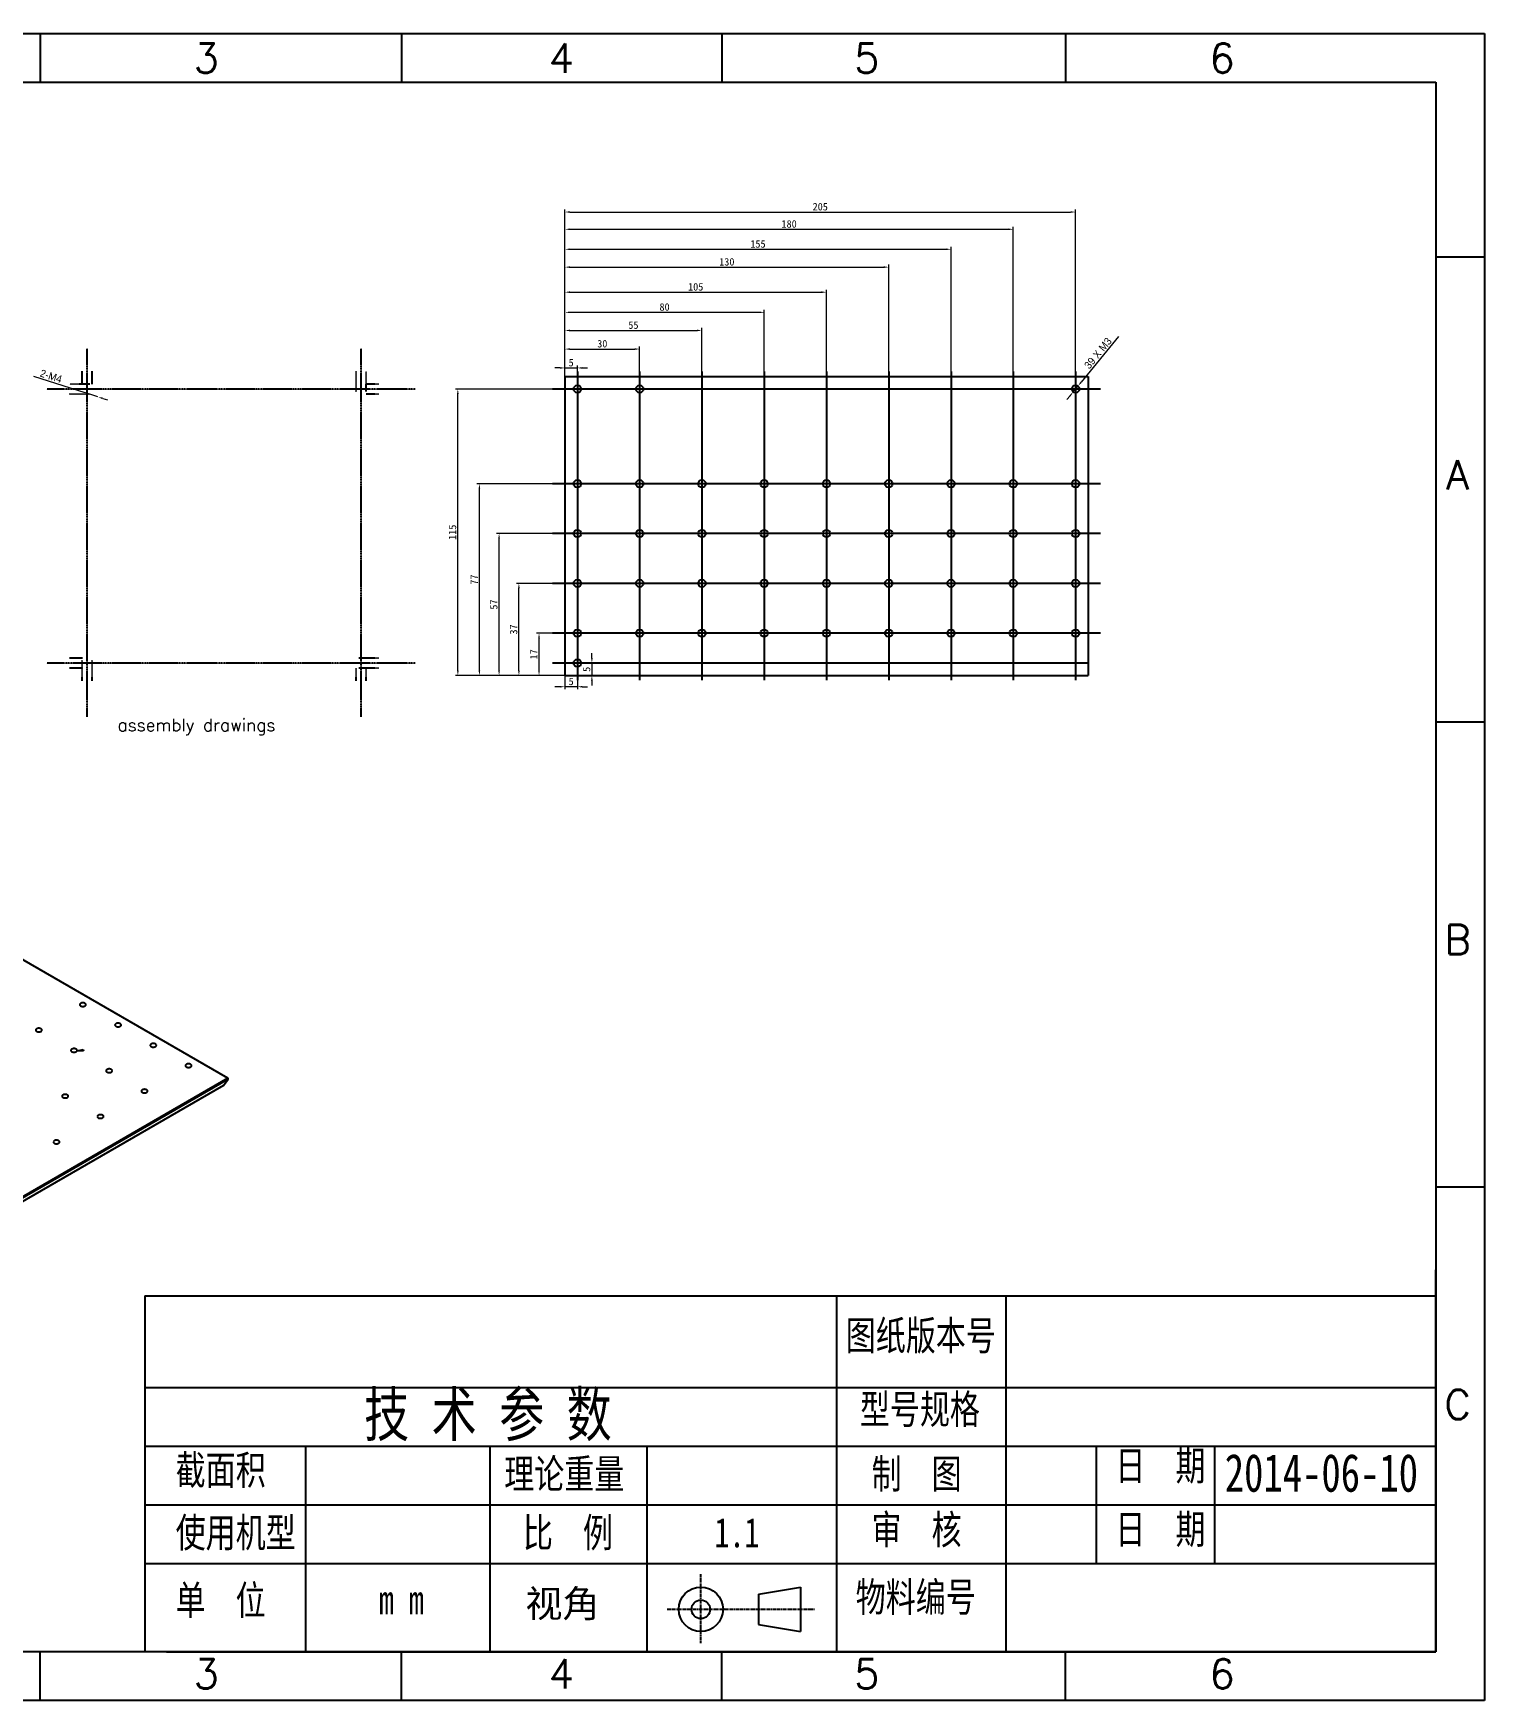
# Model space of a CAD drawing. Header units: millimetres. Extents: x 1063 to 4361, y 385 to 1055.
# Drawn here: x 3778 to 4361, y 385 to 1055 of the extents above; entities that cross this region are included whole.
import ezdxf
from ezdxf.enums import TextEntityAlignment as Align

# ---------------------------------------------------------------- set-up
doc = ezdxf.new("R2010")
doc.units = ezdxf.units.MM
for name, pattern in [('CENTER', [0.6, 0.375, -0.075, 0.075, -0.075]), ('DOT', [0.2, 0.1, -0.1]), ('HIDDEN', [9.525, 6.35, -3.175])]:
    doc.linetypes.add(name, pattern=pattern)
doc.styles.add('DIM_FONT', font='')
doc.styles.add('Roman', font='romans', dxfattribs={"bigfont": 'bigfont'})
doc.styles.add('ST', font='')
doc.styles.add('文字', font='', dxfattribs={"width": 0.75, "height": 1})
doc.styles.get('DIM_FONT').set_extended_font_data('FangSong_GB2312')
doc.styles.get('ST').set_extended_font_data('PMingLiU')
doc.styles.get('文字').set_extended_font_data('SimSun')
doc.dimstyles.new('1', dxfattribs={"dimtxt": 3, "dimasz": 2, "dimexe": 1, "dimexo": 0, "dimtad": 1, "dimdsep": 46, "dimtxsty": 'DIM_FONT', "dimcen": 0, "dimclrd": 256, "dimclre": 256, "dimclrt": 7, "dimadec": 1, "dimazin": 2, "dimtfac": 1, "dimtmove": 0, "dimatfit": 3, "dimfxl": 1, "dimlwd": 13, "dimlwe": 13, "dimarcsym": 0})

# ---------------------------------------------------------------- blocks, each defined once
blk = doc.blocks.new('*D232')
at = {"lineweight": 13, "transparency": 16777216}
for p, q in [((4002.09, 803.86), (4002.09, 805.86)), ((3991.27, 796.86), (4003.09, 796.86)), ((3996.27, 801.86), (4003.09, 801.86)), ((4002.09, 801.86), (4002.09, 796.86)), ((4002.09, 794.86), (4002.09, 792.86))]:
    blk.add_line(p, q, dxfattribs=at)
at = {"transparency": 16777216}
for points in [[(4001.76, 803.86), (4002.43, 803.86), (4002.09, 801.86)], [(4001.76, 794.86), (4002.43, 794.86), (4002.09, 796.86)]]:
    blk.add_solid(points, dxfattribs=at)
at = {"layer": 'Defpoints', "color": 0, "transparency": 16777216}
for p in [(3991.27, 796.86), (3996.27, 801.86), (4002.09, 796.86)]:
    blk.add_point(p, dxfattribs=at)
at = {"color": 7, "transparency": 16777216, "insert": (3999.97, 799.36), "char_height": 3, "attachment_point": 5, "rotation": 90, "style": 'DIM_FONT'}
blk.add_mtext('5', dxfattribs=at)
blk = doc.blocks.new('*D215')
at = {"lineweight": 13, "transparency": 16777216}
for p, q in [((3777.95, 917.06), (3798.58, 910.4)), ((3803.81, 908.71), (3800.48, 909.79)), ((3805.72, 908.1), (3807.62, 907.49))]:
    blk.add_line(p, q, dxfattribs=at)
at = {"transparency": 16777216}
for points in [[(3798.68, 910.72), (3798.48, 910.09), (3800.48, 909.79)], [(3805.82, 908.42), (3805.61, 907.78), (3803.81, 908.71)]]:
    blk.add_solid(points, dxfattribs=at)
at = {"layer": 'Defpoints', "color": 0, "transparency": 16777216}
for p in [(3800.48, 909.79), (3803.81, 908.71)]:
    blk.add_point(p, dxfattribs=at)
at = {"color": 7, "transparency": 16777216, "insert": (3784.98, 917.02), "char_height": 3, "attachment_point": 5, "rotation": 342.12301, "style": 'DIM_FONT'}
blk.add_mtext('{\\fGulim|b0|i0|c129|p34;2-M4}', dxfattribs=at)
blk = doc.blocks.new('*D216')
at = {"lineweight": 13, "transparency": 16777216}
for p, q in [((3987.98, 813.86), (3979.87, 813.86)), ((3980.87, 798.86), (3980.87, 811.86)), ((3991.27, 796.86), (3979.87, 796.86))]:
    blk.add_line(p, q, dxfattribs=at)
at = {"transparency": 16777216}
for points in [[(3980.54, 811.86), (3981.21, 811.86), (3980.87, 813.86)], [(3980.54, 798.86), (3981.21, 798.86), (3980.87, 796.86)]]:
    blk.add_solid(points, dxfattribs=at)
at = {"layer": 'Defpoints', "color": 0, "transparency": 16777216}
for p in [(3980.87, 813.86), (3987.98, 813.86), (3991.27, 796.86)]:
    blk.add_point(p, dxfattribs=at)
at = {"color": 7, "transparency": 16777216, "insert": (3978.75, 805.36), "char_height": 3, "attachment_point": 5, "rotation": 90, "style": 'DIM_FONT'}
blk.add_mtext('17', dxfattribs=at)
blk = doc.blocks.new('*D217')
at = {"lineweight": 13, "transparency": 16777216}
for p, q in [((3991.27, 833.86), (3971.8, 833.86)), ((3972.8, 798.86), (3972.8, 831.86)), ((3985.57, 796.86), (3971.8, 796.86))]:
    blk.add_line(p, q, dxfattribs=at)
at = {"transparency": 16777216}
for points in [[(3972.46, 831.86), (3973.13, 831.86), (3972.8, 833.86)], [(3972.46, 798.86), (3973.13, 798.86), (3972.8, 796.86)]]:
    blk.add_solid(points, dxfattribs=at)
at = {"layer": 'Defpoints', "color": 0, "transparency": 16777216}
for p in [(3972.8, 833.86), (3991.27, 833.86), (3985.57, 796.86)]:
    blk.add_point(p, dxfattribs=at)
at = {"color": 7, "transparency": 16777216, "insert": (3970.67, 815.36), "char_height": 3, "attachment_point": 5, "rotation": 90, "style": 'DIM_FONT'}
blk.add_mtext('37', dxfattribs=at)
blk = doc.blocks.new('*D218')
at = {"lineweight": 13, "transparency": 16777216}
for p, q in [((3991.27, 853.86), (3963.83, 853.86)), ((3964.83, 798.86), (3964.83, 851.86)), ((3991.27, 796.86), (3963.83, 796.86))]:
    blk.add_line(p, q, dxfattribs=at)
at = {"transparency": 16777216}
for points in [[(3964.5, 851.86), (3965.16, 851.86), (3964.83, 853.86)], [(3964.5, 798.86), (3965.16, 798.86), (3964.83, 796.86)]]:
    blk.add_solid(points, dxfattribs=at)
at = {"layer": 'Defpoints', "color": 0, "transparency": 16777216}
for p in [(3964.83, 853.86), (3991.27, 853.86), (3991.27, 796.86)]:
    blk.add_point(p, dxfattribs=at)
at = {"color": 7, "transparency": 16777216, "insert": (3962.7, 825.36), "char_height": 3, "attachment_point": 5, "rotation": 90, "style": 'DIM_FONT'}
blk.add_mtext('57', dxfattribs=at)
blk = doc.blocks.new('*D219')
at = {"lineweight": 13, "transparency": 16777216}
for p, q in [((3991.27, 873.86), (3955.94, 873.86)), ((3956.94, 798.86), (3956.94, 871.86)), ((3991.27, 796.86), (3955.94, 796.86))]:
    blk.add_line(p, q, dxfattribs=at)
at = {"transparency": 16777216}
for points in [[(3956.61, 871.86), (3957.27, 871.86), (3956.94, 873.86)], [(3956.61, 798.86), (3957.27, 798.86), (3956.94, 796.86)]]:
    blk.add_solid(points, dxfattribs=at)
at = {"layer": 'Defpoints', "color": 0, "transparency": 16777216}
for p in [(3956.94, 873.86), (3991.27, 873.86), (3991.27, 796.86)]:
    blk.add_point(p, dxfattribs=at)
at = {"color": 7, "transparency": 16777216, "insert": (3954.82, 835.36), "char_height": 3, "attachment_point": 5, "rotation": 90, "style": 'DIM_FONT'}
blk.add_mtext('77', dxfattribs=at)
blk = doc.blocks.new('*D220')
at = {"lineweight": 13, "transparency": 16777216}
for p, q in [((3991.27, 911.86), (3947.28, 911.86)), ((3948.28, 798.86), (3948.28, 909.86)), ((3991.27, 796.86), (3947.28, 796.86))]:
    blk.add_line(p, q, dxfattribs=at)
at = {"transparency": 16777216}
for points in [[(3947.95, 909.86), (3948.61, 909.86), (3948.28, 911.86)], [(3947.95, 798.86), (3948.61, 798.86), (3948.28, 796.86)]]:
    blk.add_solid(points, dxfattribs=at)
at = {"layer": 'Defpoints', "color": 0, "transparency": 16777216}
for p in [(3948.28, 911.86), (3991.27, 911.86), (3991.27, 796.86)]:
    blk.add_point(p, dxfattribs=at)
at = {"color": 7, "transparency": 16777216, "insert": (3946.15, 854.36), "char_height": 3, "attachment_point": 5, "rotation": 90, "style": 'DIM_FONT'}
blk.add_mtext('115', dxfattribs=at)
blk = doc.blocks.new('*D221')
at = {"lineweight": 13, "transparency": 16777216}
for p, q in [((3991.27, 796.86), (3991.27, 791.36)), ((3996.27, 801.86), (3996.27, 791.36)), ((3989.27, 792.36), (3987.27, 792.36)), ((3996.27, 792.36), (3991.27, 792.36)), ((3998.27, 792.36), (4000.27, 792.36))]:
    blk.add_line(p, q, dxfattribs=at)
at = {"transparency": 16777216}
for points in [[(3989.27, 792.69), (3989.27, 792.03), (3991.27, 792.36)], [(3998.27, 792.69), (3998.27, 792.03), (3996.27, 792.36)]]:
    blk.add_solid(points, dxfattribs=at)
at = {"layer": 'Defpoints', "color": 0, "transparency": 16777216}
for p in [(3991.27, 796.86), (3996.27, 801.86), (3991.27, 792.36)]:
    blk.add_point(p, dxfattribs=at)
at = {"color": 7, "transparency": 16777216, "insert": (3993.77, 794.49), "char_height": 3, "attachment_point": 5, "style": 'DIM_FONT'}
blk.add_mtext('5', dxfattribs=at)
blk = doc.blocks.new('*D222')
at = {"lineweight": 13, "transparency": 16777216}
for p, q in [((3989.27, 920.32), (3987.27, 920.32)), ((3991.27, 916.86), (3991.27, 921.32)), ((3991.27, 920.32), (3996.27, 920.32)), ((3996.27, 911.86), (3996.27, 921.32)), ((3998.27, 920.32), (4000.27, 920.32))]:
    blk.add_line(p, q, dxfattribs=at)
at = {"transparency": 16777216}
for points in [[(3989.27, 920.66), (3989.27, 919.99), (3991.27, 920.32)], [(3998.27, 920.66), (3998.27, 919.99), (3996.27, 920.32)]]:
    blk.add_solid(points, dxfattribs=at)
at = {"layer": 'Defpoints', "color": 0, "transparency": 16777216}
for p in [(3991.27, 916.86), (3996.27, 920.32), (3996.27, 911.86)]:
    blk.add_point(p, dxfattribs=at)
at = {"color": 7, "transparency": 16777216, "insert": (3993.77, 922.45), "char_height": 3, "attachment_point": 5, "style": 'DIM_FONT'}
blk.add_mtext('5', dxfattribs=at)
blk = doc.blocks.new('*D223')
at = {"lineweight": 13, "transparency": 16777216}
for p, q in [((3991.27, 916.86), (3991.27, 928.89)), ((3993.27, 927.89), (4019.27, 927.89)), ((4021.27, 911.86), (4021.27, 928.89))]:
    blk.add_line(p, q, dxfattribs=at)
at = {"transparency": 16777216}
for points in [[(3993.27, 928.23), (3993.27, 927.56), (3991.27, 927.89)], [(4019.27, 928.23), (4019.27, 927.56), (4021.27, 927.89)]]:
    blk.add_solid(points, dxfattribs=at)
at = {"layer": 'Defpoints', "color": 0, "transparency": 16777216}
for p in [(4021.27, 927.89), (3991.27, 916.86), (4021.27, 911.86)]:
    blk.add_point(p, dxfattribs=at)
at = {"color": 7, "transparency": 16777216, "insert": (4006.27, 930.02), "char_height": 3, "attachment_point": 5, "style": 'DIM_FONT'}
blk.add_mtext('30', dxfattribs=at)
blk = doc.blocks.new('*D224')
at = {"lineweight": 13, "transparency": 16777216}
for p, q in [((3991.27, 916.86), (3991.27, 936.36)), ((3993.27, 935.36), (4044.27, 935.36)), ((4046.27, 873.86), (4046.27, 936.36))]:
    blk.add_line(p, q, dxfattribs=at)
at = {"transparency": 16777216}
for points in [[(3993.27, 935.7), (3993.27, 935.03), (3991.27, 935.36)], [(4044.27, 935.7), (4044.27, 935.03), (4046.27, 935.36)]]:
    blk.add_solid(points, dxfattribs=at)
at = {"layer": 'Defpoints', "color": 0, "transparency": 16777216}
for p in [(4046.27, 935.36), (3991.27, 916.86), (4046.27, 873.86)]:
    blk.add_point(p, dxfattribs=at)
at = {"color": 7, "transparency": 16777216, "insert": (4018.77, 937.49), "char_height": 3, "attachment_point": 5, "style": 'DIM_FONT'}
blk.add_mtext('55', dxfattribs=at)
blk = doc.blocks.new('*D225')
at = {"lineweight": 13, "transparency": 16777216}
for p, q in [((3991.27, 916.86), (3991.27, 943.64)), ((4071.27, 873.86), (4071.27, 943.64)), ((3993.27, 942.64), (4069.27, 942.64))]:
    blk.add_line(p, q, dxfattribs=at)
at = {"transparency": 16777216}
for points in [[(3993.27, 942.97), (3993.27, 942.3), (3991.27, 942.64)], [(4069.27, 942.97), (4069.27, 942.3), (4071.27, 942.64)]]:
    blk.add_solid(points, dxfattribs=at)
at = {"layer": 'Defpoints', "color": 0, "transparency": 16777216}
for p in [(4071.27, 942.64), (3991.27, 916.86), (4071.27, 873.86)]:
    blk.add_point(p, dxfattribs=at)
at = {"color": 7, "transparency": 16777216, "insert": (4031.27, 944.76), "char_height": 3, "attachment_point": 5, "style": 'DIM_FONT'}
blk.add_mtext('80', dxfattribs=at)
blk = doc.blocks.new('*D226')
at = {"lineweight": 13, "transparency": 16777216}
for p, q in [((3991.27, 916.86), (3991.27, 951.72)), ((3993.27, 950.72), (4094.27, 950.72)), ((4096.27, 873.86), (4096.27, 951.72))]:
    blk.add_line(p, q, dxfattribs=at)
at = {"transparency": 16777216}
for points in [[(3993.27, 951.05), (3993.27, 950.39), (3991.27, 950.72)], [(4094.27, 951.05), (4094.27, 950.39), (4096.27, 950.72)]]:
    blk.add_solid(points, dxfattribs=at)
at = {"layer": 'Defpoints', "color": 0, "transparency": 16777216}
for p in [(4096.27, 950.72), (3991.27, 916.86), (4096.27, 873.86)]:
    blk.add_point(p, dxfattribs=at)
at = {"color": 7, "transparency": 16777216, "insert": (4043.77, 952.85), "char_height": 3, "attachment_point": 5, "style": 'DIM_FONT'}
blk.add_mtext('105', dxfattribs=at)
blk = doc.blocks.new('*D227')
at = {"lineweight": 13, "transparency": 16777216}
for p, q in [((3991.27, 916.86), (3991.27, 961.78)), ((3993.27, 960.78), (4119.27, 960.78)), ((4121.27, 873.86), (4121.27, 961.78))]:
    blk.add_line(p, q, dxfattribs=at)
at = {"transparency": 16777216}
for points in [[(3993.27, 961.11), (3993.27, 960.44), (3991.27, 960.78)], [(4119.27, 961.11), (4119.27, 960.44), (4121.27, 960.78)]]:
    blk.add_solid(points, dxfattribs=at)
at = {"layer": 'Defpoints', "color": 0, "transparency": 16777216}
for p in [(4121.27, 960.78), (3991.27, 916.86), (4121.27, 873.86)]:
    blk.add_point(p, dxfattribs=at)
at = {"color": 7, "transparency": 16777216, "insert": (4056.27, 962.9), "char_height": 3, "attachment_point": 5, "style": 'DIM_FONT'}
blk.add_mtext('130', dxfattribs=at)
blk = doc.blocks.new('*D228')
at = {"lineweight": 13, "transparency": 16777216}
for p, q in [((3991.27, 916.86), (3991.27, 968.95)), ((3993.27, 967.95), (4144.27, 967.95)), ((4146.27, 873.86), (4146.27, 968.95))]:
    blk.add_line(p, q, dxfattribs=at)
at = {"transparency": 16777216}
for points in [[(3993.27, 968.28), (3993.27, 967.62), (3991.27, 967.95)], [(4144.27, 968.28), (4144.27, 967.62), (4146.27, 967.95)]]:
    blk.add_solid(points, dxfattribs=at)
at = {"layer": 'Defpoints', "color": 0, "transparency": 16777216}
for p in [(4146.27, 967.95), (3991.27, 916.86), (4146.27, 873.86)]:
    blk.add_point(p, dxfattribs=at)
at = {"color": 7, "transparency": 16777216, "insert": (4068.77, 970.07), "char_height": 3, "attachment_point": 5, "style": 'DIM_FONT'}
blk.add_mtext('155', dxfattribs=at)
blk = doc.blocks.new('*D229')
at = {"lineweight": 13, "transparency": 16777216}
for p, q in [((3991.27, 916.86), (3991.27, 976.97)), ((3993.27, 975.97), (4169.27, 975.97)), ((4171.27, 873.86), (4171.27, 976.97))]:
    blk.add_line(p, q, dxfattribs=at)
at = {"transparency": 16777216}
for points in [[(3993.27, 976.31), (3993.27, 975.64), (3991.27, 975.97)], [(4169.27, 976.31), (4169.27, 975.64), (4171.27, 975.97)]]:
    blk.add_solid(points, dxfattribs=at)
at = {"layer": 'Defpoints', "color": 0, "transparency": 16777216}
for p in [(4171.27, 975.97), (3991.27, 916.86), (4171.27, 873.86)]:
    blk.add_point(p, dxfattribs=at)
at = {"color": 7, "transparency": 16777216, "insert": (4081.27, 978.1), "char_height": 3, "attachment_point": 5, "style": 'DIM_FONT'}
blk.add_mtext('180', dxfattribs=at)
blk = doc.blocks.new('*D230')
at = {"lineweight": 13, "transparency": 16777216}
for p, q in [((3991.27, 916.86), (3991.27, 983.9)), ((4196.27, 911.86), (4196.27, 983.9)), ((3993.27, 982.9), (4194.27, 982.9))]:
    blk.add_line(p, q, dxfattribs=at)
at = {"transparency": 16777216}
for points in [[(3993.27, 983.23), (3993.27, 982.57), (3991.27, 982.9)], [(4194.27, 983.23), (4194.27, 982.57), (4196.27, 982.9)]]:
    blk.add_solid(points, dxfattribs=at)
at = {"layer": 'Defpoints', "color": 0, "transparency": 16777216}
for p in [(4196.27, 982.9), (3991.27, 916.86), (4196.27, 911.86)]:
    blk.add_point(p, dxfattribs=at)
at = {"color": 7, "transparency": 16777216, "insert": (4093.77, 985.02), "char_height": 3, "attachment_point": 5, "style": 'DIM_FONT'}
blk.add_mtext('205', dxfattribs=at)
blk = doc.blocks.new('*D231')
at = {"lineweight": 13, "transparency": 16777216}
for p, q in [((4213.46, 932.9), (4198.48, 914.57)), ((4195.32, 910.7), (4197.22, 913.02)), ((4194.06, 909.15), (4192.79, 907.6))]:
    blk.add_line(p, q, dxfattribs=at)
at = {"transparency": 16777216}
for points in [[(4193.8, 909.36), (4194.31, 908.94), (4195.32, 910.7)], [(4198.23, 914.78), (4198.74, 914.36), (4197.22, 913.02)]]:
    blk.add_solid(points, dxfattribs=at)
at = {"layer": 'Defpoints', "color": 0, "transparency": 16777216}
for p in [(4195.32, 910.7), (4197.22, 913.02)]:
    blk.add_point(p, dxfattribs=at)
at = {"color": 7, "transparency": 16777216, "insert": (4205.27, 926.23), "char_height": 3, "attachment_point": 5, "rotation": 50.75608, "style": 'DIM_FONT'}
blk.add_mtext('{\\fGulim|b0|i0|c129|p34;39 X M3}', dxfattribs=at)

msp = doc.modelspace()

# ---------------------------------------------------------------- linework, layer by layer
at = {"color": 0, "lineweight": -3}
for p, q in [((3425.749, 1054.614), (4360.509, 1054.614)), ((4360.509, 1054.614), (4360.509, 385.417)), ((3445.407, 1034.957), (4340.851, 1034.957)), ((4340.851, 1034.957), (4340.851, 405.075)), ((4340.851, 964.878), (4360.493, 964.878)), ((4340.851, 778.277), (4360.493, 778.277)), ((4340.851, 591.676), (4360.493, 591.676)), ((4340.851, 558.284), (4340.851, 405.075)), ((4340.851, 405.075), (4340.851, 558.284)), ((3822.575, 547.962), (4340.851, 547.962)), ((3822.575, 547.962), (3822.575, 405.075)), ((4100.241, 547.962), (4100.241, 405.075)), ((4168.343, 547.962), (4168.343, 405.075)), ((3822.575, 511.143), (4340.851, 511.143)), ((3822.575, 487.572), (4340.851, 487.572)), ((3887.087, 487.572), (3887.087, 405.075)), ((3961.16, 487.572), (3961.16, 405.075)), ((4024.178, 487.572), (4024.178, 405.075)), ((4204.606, 487.572), (4204.606, 440.431)), ((4252.098, 487.572), (4252.098, 440.431)), ((3822.575, 464.001), (3979.936, 464.001)), ((3979.936, 464.001), (4340.851, 464.001)), ((3822.575, 440.431), (4340.851, 440.431)), ((4340.851, 405.075), (3445.407, 405.075)), ((3831.323, 405.075), (4340.851, 405.075)), ((4360.509, 385.417), (3425.749, 385.417))]:
    msp.add_line(p, q, dxfattribs=at)
for p, q in [((3780.569, 1054.614), (3780.569, 1034.957)), ((3925.706, 1054.614), (3925.706, 1034.957)), ((4054.252, 1054.614), (4054.252, 1034.957)), ((4192.214, 1054.614), (4192.214, 1034.957)), ((3855.945, 635.238), (3770.646, 684.485)), ((3795.421, 646.261), (3795.421, 646.251)), ((3797.952, 646.274), (3795.426, 646.252)), ((3795.434, 646.255), (3797.803, 646.747)), ((3795.434, 646.255), (3795.434, 646.252)), ((3797.803, 646.747), (3797.952, 646.274)), ((3797.803, 646.272), (3797.803, 646.747)), ((3854.165, 632.346), (3705.673, 546.615)), ((3855.945, 635.238), (3707.453, 549.506)), ((3856.067, 634.92), (3707.574, 549.189)), ((3854.165, 632.346), (3856.067, 634.92)), ((4068.924, 428.193), (4085.89, 430.987)), ((4085.89, 430.987), (4085.89, 413.187)), ((4068.924, 428.193), (4068.924, 415.981)), ((4068.924, 415.981), (4085.89, 413.187)), ((3780.569, 385.417), (3780.569, 405.075)), ((3925.706, 385.417), (3925.706, 405.075)), ((4054.252, 385.417), (4054.252, 405.075)), ((4192.214, 385.417), (4192.214, 405.075))]:
    msp.add_line(p, q)
at = {"color": 1, "linetype": 'CENTER'}
for p, q in [((3799.523, 780.254), (3799.523, 928.158)), ((3909.523, 780.254), (3909.523, 928.158)), ((3931.145, 911.86), (3783.241, 911.86)), ((3931.145, 801.86), (3783.241, 801.86))]:
    msp.add_line(p, q, dxfattribs=at)
at = {"color": 2, "linetype": 'DOT'}
for p, q in [((3797.523, 913.86), (3797.523, 918.96)), ((3801.523, 913.86), (3801.523, 918.96)), ((3907.523, 910.892), (3907.523, 918.96)), ((3911.523, 910.841), (3911.523, 918.96)), ((3800.558, 913.86), (3792.439, 913.86)), ((3916.623, 913.86), (3911.523, 913.86)), ((3800.507, 909.86), (3792.439, 909.86)), ((3916.623, 909.86), (3911.523, 909.86)), ((3797.539, 803.86), (3792.439, 803.86)), ((3916.623, 803.86), (3908.549, 803.86)), ((3797.539, 799.86), (3792.439, 799.86)), ((3797.523, 794.776), (3797.523, 802.963)), ((3801.523, 794.776), (3801.523, 802.85)), ((3907.523, 794.776), (3907.523, 799.876)), ((3916.623, 799.86), (3908.436, 799.86)), ((3911.523, 794.776), (3911.523, 799.876))]:
    msp.add_line(p, q, dxfattribs=at)
at = {"color": 4}
for p, q in [((3991.27, 916.86), (4201.27, 916.86)), ((3991.27, 916.86), (3991.27, 796.86)), ((4201.27, 916.86), (4201.27, 796.86)), ((3991.27, 796.86), (4201.27, 796.86))]:
    msp.add_line(p, q, dxfattribs=at)
at = {"color": 1}
for p, q in [((3996.27, 918.922), (3996.27, 795.022)), ((4021.27, 918.922), (4021.27, 795.022)), ((4046.27, 918.922), (4046.27, 795.022)), ((4071.27, 918.922), (4071.27, 795.022)), ((4096.27, 918.922), (4096.27, 795.022)), ((4121.27, 918.922), (4121.27, 795.022)), ((4146.27, 918.922), (4146.27, 795.022)), ((4171.27, 918.922), (4171.27, 795.022)), ((4196.27, 918.922), (4196.27, 795.022)), ((4206.27, 911.86), (3986.27, 911.86)), ((4206.27, 873.86), (3986.27, 873.86)), ((4206.27, 853.86), (3986.27, 853.86)), ((4206.27, 833.86), (3986.27, 833.86)), ((4206.27, 813.86), (3986.27, 813.86)), ((4201.27, 801.86), (3986.27, 801.86))]:
    msp.add_line(p, q, dxfattribs=at)
at = {"color": 1, "linetype": 'HIDDEN', "ltscale": 0.06}
for p, q in [((4045.836, 408.519), (4045.836, 436.153)), ((4032.301, 422.087), (4091.448, 422.087))]:
    msp.add_line(p, q, dxfattribs=at)
for points in [[(3798.978, 664.766, 0), (3798.959, 664.891, 0), (3798.903, 665.013, 0), (3798.811, 665.127, 0), (3798.686, 665.23, 0), (3798.531, 665.319, 0), (3798.353, 665.391, 0), (3798.155, 665.444, 0), (3797.945, 665.477, 0), (3797.728, 665.488, 0), (3797.511, 665.477, 0), (3797.3, 665.444, 0), (3797.103, 665.391, 0), (3796.924, 665.319, 0), (3796.77, 665.23, 0), (3796.645, 665.127, 0), (3796.553, 665.013, 0), (3796.497, 664.891, 0), (3796.478, 664.766, 0)], [(3796.478, 664.766, 0), (3796.497, 664.641, 0), (3796.553, 664.519, 0), (3796.645, 664.405, 0), (3796.77, 664.302, 0), (3796.844, 664.256, 0)], [(3796.844, 664.256, 0), (3797.011, 664.175, 0), (3797.2, 664.112, 0), (3797.404, 664.069, 0), (3797.619, 664.047, 0), (3797.837, 664.047, 0), (3798.051, 664.069, 0), (3798.256, 664.112, 0), (3798.445, 664.175, 0), (3798.612, 664.256, 0), (3798.752, 664.352, 0), (3798.861, 664.461, 0), (3798.935, 664.579, 0), (3798.973, 664.703, 0), (3798.978, 664.766, 0)], [(3813.12, 656.601, 0), (3813.101, 656.727, 0), (3813.045, 656.848, 0), (3812.953, 656.962, 0), (3812.828, 657.065, 0), (3812.674, 657.154, 0), (3812.495, 657.226, 0), (3812.298, 657.279, 0), (3812.087, 657.312, 0), (3811.87, 657.323, 0), (3811.653, 657.312, 0), (3811.443, 657.279, 0), (3811.245, 657.226, 0), (3811.067, 657.154, 0), (3810.913, 657.065, 0), (3810.788, 656.962, 0), (3810.695, 656.848, 0), (3810.639, 656.727, 0), (3810.62, 656.601, 0)], [(3810.62, 656.601, 0), (3810.639, 656.476, 0), (3810.695, 656.354, 0), (3810.788, 656.24, 0), (3810.913, 656.137, 0), (3810.986, 656.091, 0)], [(3810.986, 656.091, 0), (3811.153, 656.01, 0), (3811.342, 655.947, 0), (3811.547, 655.904, 0), (3811.761, 655.882, 0), (3811.979, 655.882, 0), (3812.194, 655.904, 0), (3812.398, 655.947, 0), (3812.587, 656.01, 0), (3812.754, 656.091, 0), (3812.894, 656.187, 0), (3813.003, 656.296, 0), (3813.078, 656.414, 0), (3813.115, 656.538, 0), (3813.12, 656.601, 0)], [(3781.3, 654.56, 0), (3781.281, 654.685, 0), (3781.225, 654.807, 0), (3781.133, 654.921, 0), (3781.008, 655.024, 0), (3780.854, 655.113, 0), (3780.675, 655.185, 0), (3780.478, 655.238, 0), (3780.267, 655.271, 0), (3780.05, 655.282, 0), (3779.833, 655.271, 0), (3779.623, 655.238, 0), (3779.425, 655.185, 0), (3779.247, 655.113, 0), (3779.093, 655.024, 0), (3778.968, 654.921, 0), (3778.876, 654.807, 0), (3778.819, 654.685, 0), (3778.8, 654.56, 0)], [(3778.8, 654.56, 0), (3778.819, 654.435, 0), (3778.876, 654.313, 0), (3778.968, 654.199, 0), (3779.093, 654.096, 0), (3779.166, 654.05, 0)], [(3779.166, 654.05, 0), (3779.333, 653.969, 0), (3779.522, 653.906, 0), (3779.727, 653.863, 0), (3779.941, 653.841, 0), (3780.159, 653.841, 0), (3780.374, 653.863, 0), (3780.579, 653.906, 0), (3780.767, 653.969, 0), (3780.934, 654.05, 0), (3781.074, 654.146, 0), (3781.183, 654.255, 0), (3781.258, 654.373, 0), (3781.296, 654.497, 0), (3781.3, 654.56, 0)], [(3827.262, 648.436, 0), (3827.243, 648.562, 0), (3827.187, 648.683, 0), (3827.095, 648.797, 0), (3826.97, 648.9, 0), (3826.816, 648.989, 0), (3826.637, 649.061, 0), (3826.44, 649.114, 0), (3826.229, 649.147, 0), (3826.012, 649.158, 0), (3825.795, 649.147, 0), (3825.585, 649.114, 0), (3825.387, 649.061, 0), (3825.209, 648.989, 0), (3825.055, 648.9, 0), (3824.93, 648.797, 0), (3824.838, 648.683, 0), (3824.781, 648.562, 0), (3824.762, 648.436, 0)], [(3795.442, 646.395, 0), (3795.423, 646.52, 0), (3795.367, 646.642, 0), (3795.275, 646.756, 0), (3795.15, 646.859, 0), (3794.996, 646.948, 0), (3794.817, 647.02, 0), (3794.62, 647.073, 0), (3794.41, 647.106, 0), (3794.192, 647.117, 0), (3793.975, 647.106, 0), (3793.765, 647.073, 0), (3793.567, 647.02, 0), (3793.389, 646.948, 0), (3793.235, 646.859, 0), (3793.11, 646.756, 0), (3793.018, 646.642, 0), (3792.961, 646.52, 0), (3792.942, 646.395, 0)], [(3792.942, 646.395, 0), (3792.961, 646.27, 0), (3793.018, 646.148, 0), (3793.11, 646.034, 0), (3793.235, 645.931, 0), (3793.389, 645.842, 0), (3793.567, 645.77, 0), (3793.765, 645.717, 0), (3793.975, 645.684, 0), (3794.192, 645.673, 0), (3794.41, 645.684, 0), (3794.62, 645.717, 0), (3794.817, 645.77, 0), (3794.996, 645.842, 0), (3795.15, 645.931, 0), (3795.275, 646.034, 0), (3795.367, 646.148, 0), (3795.416, 646.247, 0)], [(3795.426, 646.252, 0), (3795.424, 646.252, 0), (3795.422, 646.252, 0), (3795.421, 646.251, 0), (3795.419, 646.251, 0), (3795.418, 646.25, 0), (3795.417, 646.249, 0), (3795.416, 646.248, 0), (3795.416, 646.247, 0)], [(3795.421, 646.262, 0), (3795.442, 646.387, 0), (3795.442, 646.395, 0)], [(3795.421, 646.262, 0), (3795.421, 646.261, 0), (3795.421, 646.261, 0)], [(3795.421, 646.261, 0), (3795.421, 646.26, 0), (3795.421, 646.259, 0), (3795.422, 646.258, 0), (3795.423, 646.257, 0), (3795.424, 646.256, 0), (3795.426, 646.256, 0), (3795.427, 646.255, 0), (3795.429, 646.255, 0), (3795.431, 646.255, 0), (3795.433, 646.255, 0), (3795.434, 646.255, 0)], [(3824.762, 648.436, 0), (3824.781, 648.311, 0), (3824.838, 648.189, 0), (3824.93, 648.075, 0), (3825.055, 647.972, 0), (3825.128, 647.926, 0)], [(3825.128, 647.926, 0), (3825.295, 647.845, 0), (3825.484, 647.782, 0), (3825.689, 647.739, 0), (3825.903, 647.717, 0), (3826.121, 647.717, 0), (3826.336, 647.739, 0), (3826.541, 647.782, 0), (3826.729, 647.845, 0), (3826.896, 647.926, 0), (3827.036, 648.022, 0), (3827.145, 648.131, 0), (3827.22, 648.25, 0), (3827.257, 648.373, 0), (3827.262, 648.436, 0)], [(3809.585, 638.23, 0), (3809.566, 638.356, 0), (3809.509, 638.477, 0), (3809.417, 638.591, 0), (3809.292, 638.694, 0), (3809.138, 638.783, 0), (3808.96, 638.855, 0), (3808.762, 638.908, 0), (3808.552, 638.941, 0), (3808.335, 638.952, 0), (3808.118, 638.941, 0), (3807.907, 638.908, 0), (3807.71, 638.855, 0), (3807.531, 638.783, 0), (3807.377, 638.694, 0), (3807.252, 638.591, 0), (3807.16, 638.477, 0), (3807.104, 638.356, 0), (3807.085, 638.23, 0)], [(3807.085, 638.23, 0), (3807.104, 638.105, 0), (3807.16, 637.983, 0), (3807.252, 637.869, 0), (3807.377, 637.766, 0), (3807.451, 637.72, 0)], [(3807.451, 637.72, 0), (3807.618, 637.639, 0), (3807.806, 637.576, 0), (3808.011, 637.533, 0), (3808.226, 637.511, 0), (3808.444, 637.511, 0), (3808.658, 637.533, 0), (3808.863, 637.576, 0), (3809.052, 637.639, 0), (3809.218, 637.72, 0), (3809.359, 637.816, 0), (3809.467, 637.925, 0), (3809.542, 638.043, 0), (3809.58, 638.167, 0), (3809.585, 638.23, 0)], [(3841.404, 640.271, 0), (3841.385, 640.397, 0), (3841.329, 640.518, 0), (3841.237, 640.632, 0), (3841.112, 640.735, 0), (3840.958, 640.824, 0), (3840.779, 640.896, 0), (3840.582, 640.95, 0), (3840.371, 640.982, 0), (3840.154, 640.993, 0), (3839.937, 640.982, 0), (3839.727, 640.95, 0), (3839.529, 640.896, 0), (3839.351, 640.824, 0), (3839.197, 640.735, 0), (3839.072, 640.632, 0), (3838.98, 640.518, 0), (3838.923, 640.397, 0), (3838.904, 640.271, 0)], [(3838.904, 640.271, 0), (3838.923, 640.146, 0), (3838.98, 640.025, 0), (3839.072, 639.911, 0), (3839.197, 639.808, 0), (3839.27, 639.761, 0)], [(3839.27, 639.761, 0), (3839.437, 639.68, 0), (3839.626, 639.617, 0), (3839.831, 639.574, 0), (3840.045, 639.552, 0), (3840.263, 639.552, 0), (3840.478, 639.574, 0), (3840.683, 639.617, 0), (3840.871, 639.68, 0), (3841.038, 639.761, 0), (3841.178, 639.857, 0), (3841.287, 639.966, 0), (3841.362, 640.085, 0), (3841.4, 640.209, 0), (3841.404, 640.271, 0)], [(3823.727, 630.065, 0), (3823.708, 630.191, 0), (3823.651, 630.312, 0), (3823.559, 630.426, 0), (3823.434, 630.529, 0), (3823.28, 630.618, 0), (3823.102, 630.69, 0), (3822.904, 630.743, 0), (3822.694, 630.776, 0), (3822.477, 630.787, 0), (3822.26, 630.776, 0), (3822.049, 630.743, 0), (3821.852, 630.69, 0), (3821.673, 630.618, 0), (3821.519, 630.529, 0), (3821.394, 630.426, 0), (3821.302, 630.312, 0), (3821.246, 630.191, 0), (3821.227, 630.065, 0)], [(3821.227, 630.065, 0), (3821.246, 629.94, 0), (3821.302, 629.818, 0), (3821.394, 629.704, 0), (3821.519, 629.601, 0), (3821.593, 629.555, 0)], [(3821.593, 629.555, 0), (3821.76, 629.474, 0), (3821.948, 629.411, 0), (3822.153, 629.368, 0), (3822.368, 629.346, 0), (3822.586, 629.346, 0), (3822.8, 629.368, 0), (3823.005, 629.411, 0), (3823.194, 629.474, 0), (3823.361, 629.555, 0), (3823.501, 629.651, 0), (3823.61, 629.76, 0), (3823.684, 629.879, 0), (3823.722, 630.002, 0), (3823.727, 630.065, 0)], [(3856.067, 634.92, 0), (3856.077, 634.94, 0), (3856.084, 634.963, 0), (3856.087, 634.99, 0), (3856.085, 635.02, 0), (3856.079, 635.051, 0), (3856.069, 635.082, 0), (3856.055, 635.114, 0), (3856.038, 635.144, 0), (3856.018, 635.173, 0), (3855.996, 635.198, 0), (3855.972, 635.219, 0), (3855.947, 635.236, 0), (3855.945, 635.238, 0)], [(3791.907, 628.024, 0), (3791.888, 628.149, 0), (3791.832, 628.271, 0), (3791.739, 628.385, 0), (3791.614, 628.488, 0), (3791.46, 628.577, 0), (3791.282, 628.649, 0), (3791.084, 628.702, 0), (3790.874, 628.735, 0), (3790.657, 628.746, 0), (3790.44, 628.735, 0), (3790.229, 628.702, 0), (3790.032, 628.649, 0), (3789.853, 628.577, 0), (3789.699, 628.488, 0), (3789.574, 628.385, 0), (3789.482, 628.271, 0), (3789.426, 628.149, 0), (3789.407, 628.024, 0)], [(3789.407, 628.024, 0), (3789.426, 627.899, 0), (3789.482, 627.777, 0), (3789.574, 627.663, 0), (3789.699, 627.56, 0), (3789.773, 627.514, 0)], [(3789.773, 627.514, 0), (3789.94, 627.433, 0), (3790.129, 627.37, 0), (3790.333, 627.327, 0), (3790.548, 627.305, 0), (3790.766, 627.305, 0), (3790.98, 627.327, 0), (3791.185, 627.37, 0), (3791.374, 627.433, 0), (3791.541, 627.514, 0), (3791.681, 627.61, 0), (3791.79, 627.719, 0), (3791.864, 627.837, 0), (3791.902, 627.961, 0), (3791.907, 628.024, 0)], [(3806.049, 619.859, 0), (3806.03, 619.985, 0), (3805.974, 620.106, 0), (3805.882, 620.22, 0), (3805.757, 620.323, 0), (3805.603, 620.412, 0), (3805.424, 620.484, 0), (3805.227, 620.537, 0), (3805.016, 620.57, 0), (3804.799, 620.581, 0), (3804.582, 620.57, 0), (3804.372, 620.537, 0), (3804.174, 620.484, 0), (3803.996, 620.412, 0), (3803.841, 620.323, 0), (3803.717, 620.22, 0), (3803.624, 620.106, 0), (3803.568, 619.985, 0), (3803.549, 619.859, 0)], [(3803.549, 619.859, 0), (3803.568, 619.734, 0), (3803.624, 619.612, 0), (3803.717, 619.498, 0), (3803.841, 619.395, 0), (3803.915, 619.349, 0)], [(3803.915, 619.349, 0), (3804.082, 619.268, 0), (3804.271, 619.205, 0), (3804.476, 619.162, 0), (3804.69, 619.14, 0), (3804.908, 619.14, 0), (3805.123, 619.162, 0), (3805.327, 619.205, 0), (3805.516, 619.268, 0), (3805.683, 619.349, 0), (3805.823, 619.445, 0), (3805.932, 619.554, 0), (3806.006, 619.672, 0), (3806.044, 619.796, 0), (3806.049, 619.859, 0)], [(3788.371, 609.653, 0), (3788.352, 609.778, 0), (3788.296, 609.9, 0), (3788.204, 610.014, 0), (3788.079, 610.117, 0), (3787.925, 610.206, 0), (3787.746, 610.278, 0), (3787.549, 610.331, 0), (3787.338, 610.364, 0), (3787.121, 610.375, 0), (3786.904, 610.364, 0), (3786.694, 610.331, 0), (3786.496, 610.278, 0), (3786.318, 610.206, 0), (3786.164, 610.117, 0), (3786.039, 610.014, 0), (3785.947, 609.9, 0), (3785.89, 609.778, 0), (3785.871, 609.653, 0)], [(3785.871, 609.653, 0), (3785.89, 609.528, 0), (3785.947, 609.406, 0), (3786.039, 609.292, 0), (3786.164, 609.189, 0), (3786.237, 609.143, 0)], [(3786.237, 609.143, 0), (3786.404, 609.062, 0), (3786.593, 608.999, 0), (3786.798, 608.956, 0), (3787.012, 608.934, 0), (3787.23, 608.934, 0), (3787.445, 608.956, 0), (3787.65, 608.999, 0), (3787.838, 609.062, 0), (3788.005, 609.143, 0), (3788.145, 609.239, 0), (3788.254, 609.348, 0), (3788.329, 609.466, 0), (3788.367, 609.59, 0), (3788.371, 609.653, 0)]]:
    msp.add_polyline3d(points)
at = {"color": 4}
for centre in [(3996.27, 911.86), (4021.27, 911.86), (4196.27, 911.86), (3996.27, 873.86), (4021.27, 873.86), (4046.27, 873.86), (4071.27, 873.86), (4096.27, 873.86), (4121.27, 873.86), (4146.27, 873.86), (4171.27, 873.86), (4196.27, 873.86), (3996.27, 853.86), (4021.27, 853.86), (4046.27, 853.86), (4071.27, 853.86), (4096.27, 853.86), (4121.27, 853.86), (4146.27, 853.86), (4171.27, 853.86), (4196.27, 853.86), (3996.27, 833.86), (4021.27, 833.86), (4046.27, 833.86), (4071.27, 833.86), (4096.27, 833.86), (4121.27, 833.86), (4146.27, 833.86), (4171.27, 833.86), (4196.27, 833.86), (3996.27, 813.86), (4021.27, 813.86), (4046.27, 813.86), (4071.27, 813.86), (4096.27, 813.86), (4121.27, 813.86), (4146.27, 813.86), (4171.27, 813.86), (4196.27, 813.86), (3996.27, 801.86)]:
    msp.add_circle(centre, 1.5, dxfattribs=at)
for radius in [8.9, 3.744]:
    msp.add_circle((4045.836, 422.087), radius)

# ---------------------------------------------------------------- texts
at = {"color": 0, "lineweight": -3, "style": 'Roman'}
for s, p in [('3', (3847.284, 1038.777)), ('4', (3989.816, 1038.777)), ('5', (4112.471, 1038.777)), ('6', (4255.08, 1038.777)), ('A', (4349.646, 871.578)), ('B', (4349.646, 684.976)), ('C', (4349.646, 498.375)), ('3', (3847.284, 390.266)), ('4', (3989.816, 390.266)), ('5', (4112.471, 390.266)), ('6', (4255.08, 390.266))]:
    msp.add_text(s, height=11.785, dxfattribs=at).set_placement(p, align=Align.CENTER)
at = {"style": '文字', "width": 0.75}
msp.add_text('2014-06-10', height=15.21, dxfattribs=at).set_placement((4256.158, 469.277))
at = {"color": 0, "lineweight": -3, "style": '文字', "width": 0.75}
msp.add_text('m m', height=11.7853, dxfattribs=at).set_placement((3916.617, 420.089))
at = {"style": 'ST'}
msp.add_text('视角', height=10.92, dxfattribs=at).set_placement((3975.395, 418.9))
at = {"insert": (3811.636, 779.53), "char_height": 5, "attachment_point": 1, "style": 'Roman'}
msp.add_mtext_dynamic_manual_height_columns('{\\Fromans,bigfont|c134;assembly drawings}', width=100.73363, gutter_width=12.5, heights=[0], dxfattribs=at)
at = {"color": 0, "lineweight": -3, "style": '文字'}
for s, insert, char_height, width, attachment_point in [('图纸版本号', (4104.009, 537.87), 11.7853, 62.85514, 1), ('技 术 参 数', (3910.668, 499.357), 17.678, 268.91746, 4), ('型号规格', (4109.66, 508.289), 11.7853, 62.85514, 1), ('截面积', (3834.978, 483.862), 11.7853, 40.62799, 1), ('理论重量', (3966.904, 482.328), 11.7853, 63.01778, 1), ('制  图', (4114.394, 482.328), 11.7853, 62.85514, 1), ('日  期', (4212.292, 485.605), 11.7853, 62.85514, 1), ('审  核', (4114.394, 459.971), 11.7853, 62.85514, 1), ('使用机型', (3834.978, 458.757), 11.7853, 55.76351, 1), ('比  例', (3974.412, 458.757), 11.7853, 63.01778, 1), ('1.1', (4051.336, 458.757), 11.7853, 63.01778, 1), ('日  期', (4212.292, 460.151), 11.7853, 62.85514, 1), ('单  位', (3834.978, 431.632), 11.7853, 55.76351, 1), ('物料编号', (4108.014, 432.907), 11.7853, 62.85514, 1)]:
    msp.add_mtext(s, dxfattribs=dict(at, insert=insert, char_height=char_height, width=width, attachment_point=attachment_point))

# ---------------------------------------------------------------- dimensions: what is measured, and where the dimension line sits
at = {"color": 1}
for base, p1, p2, picture, middle in [((4196.27, 982.899), (3991.27, 916.86), (4196.27, 911.86), '*D230', (4093.77, 985.024)), ((4171.27, 975.974), (3991.27, 916.86), (4171.27, 873.86), '*D229', (4081.27, 978.099)), ((4146.27, 967.95), (3991.27, 916.86), (4146.27, 873.86), '*D228', (4068.77, 970.075)), ((4121.27, 960.777), (3991.27, 916.86), (4121.27, 873.86), '*D227', (4056.27, 962.902)), ((4096.27, 950.72), (3991.27, 916.86), (4096.27, 873.86), '*D226', (4043.77, 952.845)), ((4071.27, 942.637), (3991.27, 916.86), (4071.27, 873.86), '*D225', (4031.27, 944.762)), ((4046.27, 935.364), (3991.27, 916.86), (4046.27, 873.86), '*D224', (4018.77, 937.489)), ((4021.27, 927.893), (3991.27, 916.86), (4021.27, 911.86), '*D223', (4006.27, 930.018)), ((3996.27, 920.323), (3991.27, 916.86), (3996.27, 911.86), '*D222', (3993.77, 922.448)), ((3991.27, 792.36), (3996.27, 801.86), (3991.27, 796.86), '*D221', (3993.77, 794.485))]:
    dim = msp.add_linear_dim(base=base, p1=p1, p2=p2, dimstyle='1', dxfattribs=at)
    dim.commit()
    dim.dimension.update_dxf_attribs({"geometry": picture, "text_midpoint": middle})
for p1, p2, text, picture, middle in [((4195.321, 910.698), (4197.219, 913.022), '{\\fGulim|b0|i0|c129|p34;39 X M3}', '*D231', (4206.914, 924.891)), ((3803.813, 908.714), (3800.482, 909.789), '{\\fGulim|b0|i0|c129|p34;2-M4}', '*D215', (3784.326, 915))]:
    dim = msp.add_diameter_dim_2p(p1=p1, p2=p2, text=text, dimstyle='1', dxfattribs=at)
    dim.commit()
    dim.dimension.update_dxf_attribs({"geometry": picture, "text_midpoint": middle, "dimtype": 163})
for base, p1, p2, picture, middle in [((3948.28, 911.86), (3991.27, 796.86), (3991.27, 911.86), '*D220', (3946.155, 854.36)), ((3956.94, 873.86), (3991.27, 796.86), (3991.27, 873.86), '*D219', (3954.815, 835.36)), ((3964.829, 853.86), (3991.27, 796.86), (3991.27, 853.86), '*D218', (3962.704, 825.36)), ((3972.795, 833.86), (3985.572, 796.86), (3991.27, 833.86), '*D217', (3970.67, 815.36)), ((3980.874, 813.86), (3991.27, 796.86), (3987.978, 813.86), '*D216', (3978.749, 805.36))]:
    dim = msp.add_linear_dim(base=base, p1=p1, p2=p2, angle=90, dimstyle='1', dxfattribs=at)
    dim.commit()
    dim.dimension.update_dxf_attribs({"geometry": picture, "text_midpoint": middle})
dim = msp.add_linear_dim(base=(4002.092, 796.86), p1=(3996.27, 801.86), p2=(3991.27, 796.86), angle=90, dimstyle='1', dxfattribs=at)
dim.commit()
dim.dimension.update_dxf_attribs({"geometry": '*D232', "text_midpoint": (4002.092, 799.36), "dimtype": 160})

doc.saveas('drawing.dxf')
